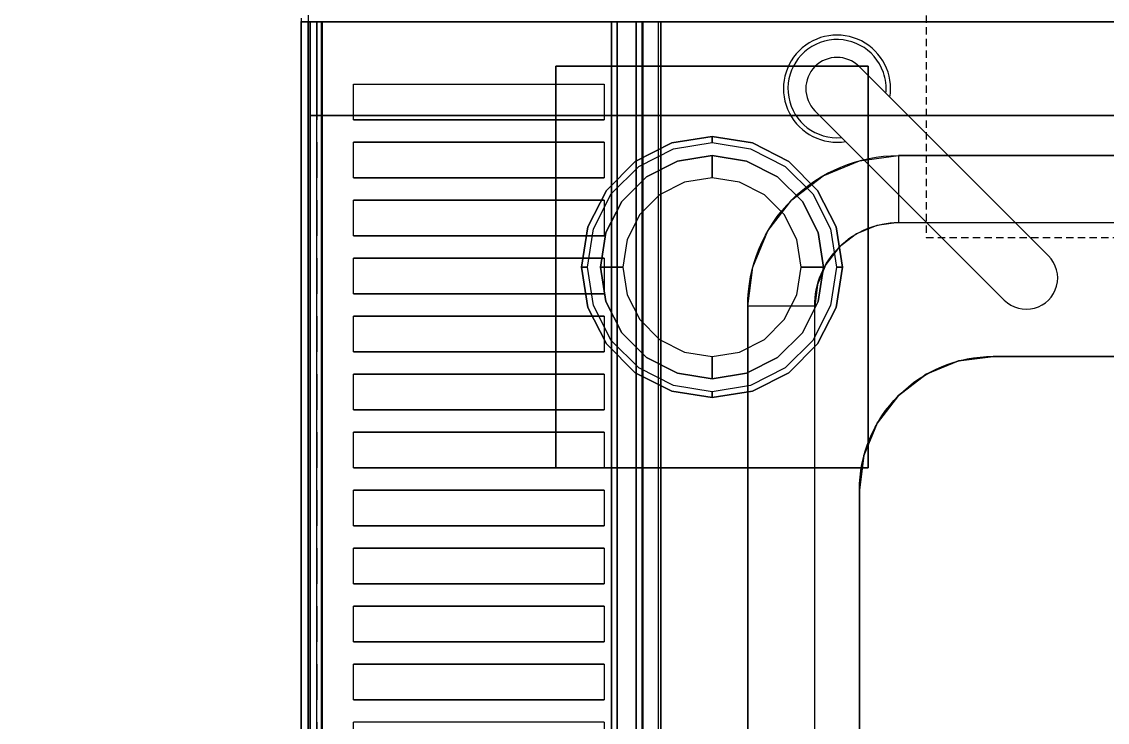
# Model space of a CAD drawing. Header units: millimetres. Extents: x 45 to 25350, y 77 to 5059.
# Drawn here: x 22143.73 to 22168.05, y 3843.4 to 3859.1 of the extents above; entities that cross this region are included whole.
import ezdxf

# ---------------------------------------------------------------- set-up
doc = ezdxf.new("R2010")
doc.units = ezdxf.units.MM
doc.header["$LTSCALE"] = 5
doc.linetypes.add('NASCOSTA', pattern=[0.375, 0.25, -0.125])
doc.linetypes.add('TRATTO-PUNTO', pattern=[1, 0.5, -0.25, 0, -0.25])
for name, color, linetype in [('200-EquipBorder-2d', 9, 'Continuous'), ('200-EquipInternal-2d', 252, 'Continuous'), ('200-EquipSteel-3d', 9, 'Continuous'), ('300-exhaust-2d', 70, 'Continuous'), ('HG-001 Duvar', 6, 'Continuous')]:
    doc.layers.add(name, color=color, linetype=linetype)
doc.layers.add('200-InsPoint-3D', color=3, linetype='Continuous', plot=False)

# ---------------------------------------------------------------- blocks, each defined once
blk = doc.blocks.new('ELECTROLUX-MC7-PASTACOOKER-400')
at = {"layer": '200-EquipInternal-2d'}
for points in [[(63.76, -100), (336.24, -100, -0.414214), (370, -133.76), (370, -571.24, -0.414214), (336.24, -605), (63.76, -605, -0.414214), (30, -571.24), (30, -133.76, -0.414214)], [(63.76, -115), (336.24, -115, -0.414214), (355, -133.76), (355, -571.24, -0.414214), (336.24, -590), (63.76, -590, -0.414214), (45, -571.24), (45, -133.76, -0.414214)], [(325, -155), (325, -485, -0.414214), (295, -515), (105, -515, -0.414214), (75, -485), (75, -155, -0.414214), (105, -125), (295, -125, -0.414214)]]:
    blk.add_lwpolyline(points, format="xyb", close=True, dxfattribs=at)
at = {"layer": '200-EquipSteel-3d'}
for points, invisible_edges in [([(400, -80.5, 900), (336.24, -100, 900), (63.76, -100, 900), (0, -80.5, 900)], 5), ([(336.24, -100, 900), (344.97, -101.15, 900), (400, -80.5, 900)], 10), ([(344.97, -101.15, 900), (353.12, -104.52, 900), (400, -80.5, 900)], 10), ([(353.12, -104.52, 900), (360.11, -109.89, 900), (400, -80.5, 900)], 10), ([(360.11, -109.89, 900), (365.48, -116.88, 900), (400, -80.5, 900)], 10), ([(365.48, -116.88, 900), (368.85, -125.03, 900), (400, -80.5, 900)], 10), ([(368.85, -125.03, 900), (370, -133.76, 900), (400, -80.5, 900)], 10), ([(400, -655, 900), (370, -571.24, 900), (370, -133.76, 900), (400, -80.5, 900)], 5), ([(336.24, -100, 900), (344.97, -101.15, 900), (341.09, -115.64, 890), (336.24, -115, 890)], 2), ([(344.97, -101.15, 900), (353.12, -104.52, 900), (345.62, -117.51, 890), (341.09, -115.64, 890)], 10), ([(353.12, -104.52, 900), (360.11, -109.89, 900), (349.5, -120.5, 890), (345.62, -117.51, 890)], 10), ([(360.11, -109.89, 900), (365.48, -116.88, 900), (352.49, -124.38, 890), (349.5, -120.5, 890)], 10), ([(105, -125, 890), (63.76, -115, 890), (336.24, -115, 890), (295, -125, 890)], 5), ([(295, -125, 890), (302.76, -126.02, 890), (341.09, -115.64, 890), (336.24, -115, 890)], 10), ([(302.76, -126.02, 890), (310, -129.02, 890), (345.62, -117.51, 890), (341.09, -115.64, 890)], 10), ([(310, -129.02, 890), (316.21, -133.79, 890), (349.5, -120.5, 890), (345.62, -117.51, 890)], 10), ([(365.48, -116.88, 900), (368.85, -125.03, 900), (354.36, -128.91, 890), (352.49, -124.38, 890)], 10), ([(316.21, -133.79, 890), (320.98, -140, 890), (352.49, -124.38, 890), (349.5, -120.5, 890)], 10), ([(295, -125, 680), (302.76, -126.02, 680), (302.76, -126.02, 890), (295, -125, 890)], 2), ([(302.76, -126.02, 680), (310, -129.02, 680), (310, -129.02, 890), (302.76, -126.02, 890)], 10), ([(320.98, -140, 890), (323.98, -147.24, 890), (354.36, -128.91, 890), (352.49, -124.38, 890)], 10), ([(368.85, -125.03, 900), (370, -133.76, 900), (355, -133.76, 890), (354.36, -128.91, 890)], 8), ([(310, -129.02, 680), (316.21, -133.79, 680), (316.21, -133.79, 890), (310, -129.02, 890)], 10), ([(323.98, -147.24, 890), (325, -155, 890), (355, -133.76, 890), (354.36, -128.91, 890)], 10), ([(316.21, -133.79, 680), (320.98, -140, 680), (320.98, -140, 890), (316.21, -133.79, 890)], 10), ([(355, -133.76, 890), (355, -571.24, 890), (325, -485, 890), (325, -155, 890)], 10), ([(320.98, -140, 680), (323.98, -147.24, 680), (323.98, -147.24, 890), (320.98, -140, 890)], 10), ([(323.98, -147.24, 680), (325, -155, 680), (325, -155, 890), (323.98, -147.24, 890)], 8)]:
    blk.add_3dface(points, dxfattribs=dict(at, invisible_edges=invisible_edges))
for points in [[(63.76, -100, 900), (63.76, -115, 890), (336.24, -115, 890), (336.24, -100, 900)], [(105, -125, 680), (295, -125, 680), (295, -125, 890), (105, -125, 890)], [(355, -571.24, 890), (370, -571.24, 900), (370, -133.76, 900), (355, -133.76, 890)], [(325, -155, 680), (325, -485, 680), (325, -485, 890), (325, -155, 890)]]:
    blk.add_3dface(points, dxfattribs=at)
blk = doc.blocks.new('ELECTROLUX-MC7-WATERTAP')
at = {"layer": '200-EquipInternal-2d'}
for p, q in [((-7, -60), (-7, 0)), ((7, 0), (7, -60))]:
    blk.add_line(p, q, dxfattribs=at)
for centre, radius, start, end in [((0, 0), 12, 90, 234.3147), ((0, 0), 11, 334.1581, 230.4788), ((0, 0), 12, 305.6853, 90), ((0, 0), 7, 360, 180), ((0, 0), 11, 309.5212, 334.1581), ((0, -60), 7, 180, 360)]:
    blk.add_arc(centre, radius, start, end, dxfattribs=at)
blk = doc.blocks.new('ELECTROLUX-MC-CAMINO400')
at = {"layer": '200-EquipInternal-2d'}
for points in [[(0, -0.21), (400, -0.21), (400, -75.21), (0, -75.21)], [(248, -10.37), (256, -10.37), (256, -66.52), (248, -66.52)], [(261, -10.37), (269, -10.37), (269, -66.52), (261, -66.52)], [(274, -10.37), (282, -10.37), (282, -66.52), (274, -66.52)], [(287, -10.37), (295, -10.37), (295, -66.52), (287, -66.52)], [(300, -10.37), (308, -10.37), (308, -66.52), (300, -66.52)], [(313, -10.37), (321, -10.37), (321, -66.52), (313, -66.52)], [(326, -10.37), (334, -10.37), (334, -66.52), (326, -66.52)], [(339, -10.37), (347, -10.37), (347, -66.52), (339, -66.52)], [(352, -10.37), (360, -10.37), (360, -66.52), (352, -66.52)], [(365, -10.37), (373, -10.37), (373, -66.52), (365, -66.52)], [(378, -10.37), (386, -10.37), (386, -66.52), (378, -66.52)]]:
    blk.add_lwpolyline(points, close=True, dxfattribs=at)
at = {"layer": '200-EquipSteel-3d'}
for points in [[(0, -0.21, 917.01), (0, -0.21, 956), (400, -0.21, 956), (400, -0.21, 917.01)], [(0, -69.44, 915), (0, -3.39, 915), (400, -3.39, 915), (400, -69.44, 915)]]:
    blk.add_3dface(points, dxfattribs=at)
for points, invisible_edges in [([(0, -0.21, 956), (0, -0.36, 956.76), (400, -0.36, 956.76), (400, -0.21, 956)], 2), ([(0, -0.25, 916.62), (0, -0.21, 917.01), (400, -0.21, 917.01), (400, -0.25, 916.62)], 8), ([(0, -0.37, 916.23), (0, -0.25, 916.62), (400, -0.25, 916.62), (400, -0.37, 916.23)], 10), ([(0, -0.36, 956.76), (0, -0.78, 957.41), (400, -0.78, 957.41), (400, -0.36, 956.76)], 10), ([(0, -0.56, 915.88), (0, -0.37, 916.23), (400, -0.37, 916.23), (400, -0.56, 915.88)], 10), ([(0, -0.82, 915.58), (0, -0.56, 915.88), (400, -0.56, 915.88), (400, -0.82, 915.58)], 10), ([(0, -0.78, 957.41), (0, -1.43, 957.84), (400, -1.43, 957.84), (400, -0.78, 957.41)], 10), ([(0, -1.41, 915.27), (0, -0.82, 915.58), (400, -0.82, 915.58), (400, -1.41, 915.27)], 10), ([(0, -2.05, 915.07), (0, -1.41, 915.27), (400, -1.41, 915.27), (400, -2.05, 915.07)], 10), ([(0, -1.43, 957.84), (0, -2.19, 958), (400, -2.19, 958), (400, -1.43, 957.84)], 8), ([(0, -2.72, 914.98), (0, -2.05, 915.07), (400, -2.05, 915.07), (400, -2.72, 914.98)], 10), ([(235, -10.37, 957.76), (243, -10.37, 957.76), (243, -2.19, 958), (235, -2.19, 958)], 10), ([(243, -2.19, 958), (248, -2.19, 958), (248, -10.37, 957.76), (243, -10.37, 957.76)], 14), ([(248, -10.37, 957.76), (256, -10.37, 957.76), (256, -2.19, 958), (248, -2.19, 958)], 10), ([(256, -2.19, 958), (261, -2.19, 958), (261, -10.37, 957.76), (256, -10.37, 957.76)], 14), ([(261, -10.37, 957.76), (269, -10.37, 957.76), (269, -2.19, 958), (261, -2.19, 958)], 10), ([(269, -2.19, 958), (274, -2.19, 958), (274, -10.37, 957.76), (269, -10.37, 957.76)], 14), ([(274, -10.37, 957.76), (282, -10.37, 957.76), (282, -2.19, 958), (274, -2.19, 958)], 10), ([(282, -2.19, 958), (287, -2.19, 958), (287, -10.37, 957.76), (282, -10.37, 957.76)], 14), ([(287, -10.37, 957.76), (295, -10.37, 957.76), (295, -2.19, 958), (287, -2.19, 958)], 10), ([(295, -2.19, 958), (300, -2.19, 958), (300, -10.37, 957.76), (295, -10.37, 957.76)], 14), ([(300, -10.37, 957.76), (308, -10.37, 957.76), (308, -2.19, 958), (300, -2.19, 958)], 10), ([(308, -2.19, 958), (313, -2.19, 958), (313, -10.37, 957.76), (308, -10.37, 957.76)], 14), ([(313, -10.37, 957.76), (321, -10.37, 957.76), (321, -2.19, 958), (313, -2.19, 958)], 10), ([(321, -2.19, 958), (326, -2.19, 958), (326, -10.37, 957.76), (321, -10.37, 957.76)], 14), ([(326, -10.37, 957.76), (334, -10.37, 957.76), (334, -2.19, 958), (326, -2.19, 958)], 10), ([(334, -2.19, 958), (339, -2.19, 958), (339, -10.37, 957.76), (334, -10.37, 957.76)], 14), ([(339, -10.37, 957.76), (347, -10.37, 957.76), (347, -2.19, 958), (339, -2.19, 958)], 10), ([(347, -2.19, 958), (352, -2.19, 958), (352, -10.37, 957.76), (347, -10.37, 957.76)], 14), ([(352, -10.37, 957.76), (360, -10.37, 957.76), (360, -2.19, 958), (352, -2.19, 958)], 10), ([(360, -2.19, 958), (365, -2.19, 958), (365, -10.37, 957.76), (360, -10.37, 957.76)], 14), ([(365, -10.37, 957.76), (373, -10.37, 957.76), (373, -2.19, 958), (365, -2.19, 958)], 10), ([(373, -2.19, 958), (378, -2.19, 958), (378, -10.37, 957.76), (373, -10.37, 957.76)], 14), ([(378, -10.37, 957.76), (386, -10.37, 957.76), (386, -2.19, 958), (378, -2.19, 958)], 10), ([(400, -10.37, 957.76), (400, -2.19, 958), (386, -2.19, 958), (386, -10.37, 957.76)], 12), ([(0, -3.39, 915), (0, -2.72, 914.98), (400, -2.72, 914.98), (400, -3.39, 915)], 2), ([(243, -17.47, 956.91), (243, -10.37, 957.76), (248, -10.37, 957.76), (248, -17.47, 956.91)], 10), ([(256, -17.47, 956.91), (256, -10.37, 957.76), (261, -10.37, 957.76), (261, -17.47, 956.91)], 10), ([(269, -17.47, 956.91), (269, -10.37, 957.76), (274, -10.37, 957.76), (274, -17.47, 956.91)], 10), ([(282, -17.47, 956.91), (282, -10.37, 957.76), (287, -10.37, 957.76), (287, -17.47, 956.91)], 10), ([(295, -17.47, 956.91), (295, -10.37, 957.76), (300, -10.37, 957.76), (300, -17.47, 956.91)], 10), ([(308, -17.47, 956.91), (308, -10.37, 957.76), (313, -10.37, 957.76), (313, -17.47, 956.91)], 10), ([(321, -17.47, 956.91), (321, -10.37, 957.76), (326, -10.37, 957.76), (326, -17.47, 956.91)], 10), ([(334, -17.47, 956.91), (334, -10.37, 957.76), (339, -10.37, 957.76), (339, -17.47, 956.91)], 10), ([(347, -17.47, 956.91), (347, -10.37, 957.76), (352, -10.37, 957.76), (352, -17.47, 956.91)], 10), ([(360, -17.47, 956.91), (360, -10.37, 957.76), (365, -10.37, 957.76), (365, -17.47, 956.91)], 10), ([(373, -17.47, 956.91), (373, -10.37, 957.76), (378, -10.37, 957.76), (378, -17.47, 956.91)], 10), ([(400, -17.47, 956.91), (400, -10.37, 957.76), (386, -10.37, 957.76), (386, -17.47, 956.91)], 10), ([(243, -24.48, 955.45), (243, -17.47, 956.91), (248, -17.47, 956.91), (248, -24.48, 955.45)], 10), ([(256, -24.48, 955.45), (256, -17.47, 956.91), (261, -17.47, 956.91), (261, -24.48, 955.45)], 10), ([(269, -24.48, 955.45), (269, -17.47, 956.91), (274, -17.47, 956.91), (274, -24.48, 955.45)], 10), ([(282, -24.48, 955.45), (282, -17.47, 956.91), (287, -17.47, 956.91), (287, -24.48, 955.45)], 10), ([(295, -24.48, 955.45), (295, -17.47, 956.91), (300, -17.47, 956.91), (300, -24.48, 955.45)], 10), ([(308, -24.48, 955.45), (308, -17.47, 956.91), (313, -17.47, 956.91), (313, -24.48, 955.45)], 10), ([(321, -24.48, 955.45), (321, -17.47, 956.91), (326, -17.47, 956.91), (326, -24.48, 955.45)], 10), ([(334, -24.48, 955.45), (334, -17.47, 956.91), (339, -17.47, 956.91), (339, -24.48, 955.45)], 10), ([(347, -24.48, 955.45), (347, -17.47, 956.91), (352, -17.47, 956.91), (352, -24.48, 955.45)], 10), ([(360, -24.48, 955.45), (360, -17.47, 956.91), (365, -17.47, 956.91), (365, -24.48, 955.45)], 10), ([(373, -24.48, 955.45), (373, -17.47, 956.91), (378, -17.47, 956.91), (378, -24.48, 955.45)], 10), ([(400, -24.48, 955.45), (400, -17.47, 956.91), (386, -17.47, 956.91), (386, -24.48, 955.45)], 10), ([(243, -31.33, 953.39), (243, -24.48, 955.45), (248, -24.48, 955.45), (248, -31.33, 953.39)], 10), ([(256, -31.33, 953.39), (256, -24.48, 955.45), (261, -24.48, 955.45), (261, -31.33, 953.39)], 10), ([(269, -31.33, 953.39), (269, -24.48, 955.45), (274, -24.48, 955.45), (274, -31.33, 953.39)], 10), ([(282, -31.33, 953.39), (282, -24.48, 955.45), (287, -24.48, 955.45), (287, -31.33, 953.39)], 10), ([(295, -31.33, 953.39), (295, -24.48, 955.45), (300, -24.48, 955.45), (300, -31.33, 953.39)], 10), ([(308, -31.33, 953.39), (308, -24.48, 955.45), (313, -24.48, 955.45), (313, -31.33, 953.39)], 10), ([(321, -31.33, 953.39), (321, -24.48, 955.45), (326, -24.48, 955.45), (326, -31.33, 953.39)], 10), ([(334, -31.33, 953.39), (334, -24.48, 955.45), (339, -24.48, 955.45), (339, -31.33, 953.39)], 10), ([(347, -31.33, 953.39), (347, -24.48, 955.45), (352, -24.48, 955.45), (352, -31.33, 953.39)], 10), ([(360, -31.33, 953.39), (360, -24.48, 955.45), (365, -24.48, 955.45), (365, -31.33, 953.39)], 10), ([(373, -31.33, 953.39), (373, -24.48, 955.45), (378, -24.48, 955.45), (378, -31.33, 953.39)], 10), ([(400, -31.33, 953.39), (400, -24.48, 955.45), (386, -24.48, 955.45), (386, -31.33, 953.39)], 10), ([(243, -37.98, 950.75), (243, -31.33, 953.39), (248, -31.33, 953.39), (248, -37.98, 950.75)], 10), ([(256, -37.98, 950.75), (256, -31.33, 953.39), (261, -31.33, 953.39), (261, -37.98, 950.75)], 10), ([(269, -37.98, 950.75), (269, -31.33, 953.39), (274, -31.33, 953.39), (274, -37.98, 950.75)], 10), ([(282, -37.98, 950.75), (282, -31.33, 953.39), (287, -31.33, 953.39), (287, -37.98, 950.75)], 10), ([(295, -37.98, 950.75), (295, -31.33, 953.39), (300, -31.33, 953.39), (300, -37.98, 950.75)], 10), ([(308, -37.98, 950.75), (308, -31.33, 953.39), (313, -31.33, 953.39), (313, -37.98, 950.75)], 10), ([(321, -37.98, 950.75), (321, -31.33, 953.39), (326, -31.33, 953.39), (326, -37.98, 950.75)], 10), ([(334, -37.98, 950.75), (334, -31.33, 953.39), (339, -31.33, 953.39), (339, -37.98, 950.75)], 10), ([(347, -37.98, 950.75), (347, -31.33, 953.39), (352, -31.33, 953.39), (352, -37.98, 950.75)], 10), ([(360, -37.98, 950.75), (360, -31.33, 953.39), (365, -31.33, 953.39), (365, -37.98, 950.75)], 10), ([(373, -37.98, 950.75), (373, -31.33, 953.39), (378, -31.33, 953.39), (378, -37.98, 950.75)], 10), ([(400, -37.98, 950.75), (400, -31.33, 953.39), (386, -31.33, 953.39), (386, -37.98, 950.75)], 10), ([(243, -44.37, 947.54), (243, -37.98, 950.75), (248, -37.98, 950.75), (248, -44.37, 947.54)], 10), ([(256, -44.37, 947.54), (256, -37.98, 950.75), (261, -37.98, 950.75), (261, -44.37, 947.54)], 10), ([(269, -44.37, 947.54), (269, -37.98, 950.75), (274, -37.98, 950.75), (274, -44.37, 947.54)], 10), ([(282, -44.37, 947.54), (282, -37.98, 950.75), (287, -37.98, 950.75), (287, -44.37, 947.54)], 10), ([(295, -44.37, 947.54), (295, -37.98, 950.75), (300, -37.98, 950.75), (300, -44.37, 947.54)], 10), ([(308, -44.37, 947.54), (308, -37.98, 950.75), (313, -37.98, 950.75), (313, -44.37, 947.54)], 10), ([(321, -44.37, 947.54), (321, -37.98, 950.75), (326, -37.98, 950.75), (326, -44.37, 947.54)], 10), ([(334, -44.37, 947.54), (334, -37.98, 950.75), (339, -37.98, 950.75), (339, -44.37, 947.54)], 10), ([(347, -44.37, 947.54), (347, -37.98, 950.75), (352, -37.98, 950.75), (352, -44.37, 947.54)], 10), ([(360, -44.37, 947.54), (360, -37.98, 950.75), (365, -37.98, 950.75), (365, -44.37, 947.54)], 10), ([(373, -44.37, 947.54), (373, -37.98, 950.75), (378, -37.98, 950.75), (378, -44.37, 947.54)], 10), ([(400, -44.37, 947.54), (400, -37.98, 950.75), (386, -37.98, 950.75), (386, -44.37, 947.54)], 10), ([(243, -50.47, 943.8), (243, -44.37, 947.54), (248, -44.37, 947.54), (248, -50.47, 943.8)], 10), ([(256, -50.47, 943.8), (256, -44.37, 947.54), (261, -44.37, 947.54), (261, -50.47, 943.8)], 10), ([(269, -50.47, 943.8), (269, -44.37, 947.54), (274, -44.37, 947.54), (274, -50.47, 943.8)], 10), ([(282, -50.47, 943.8), (282, -44.37, 947.54), (287, -44.37, 947.54), (287, -50.47, 943.8)], 10), ([(295, -50.47, 943.8), (295, -44.37, 947.54), (300, -44.37, 947.54), (300, -50.47, 943.8)], 10), ([(308, -50.47, 943.8), (308, -44.37, 947.54), (313, -44.37, 947.54), (313, -50.47, 943.8)], 10), ([(321, -50.47, 943.8), (321, -44.37, 947.54), (326, -44.37, 947.54), (326, -50.47, 943.8)], 10), ([(334, -50.47, 943.8), (334, -44.37, 947.54), (339, -44.37, 947.54), (339, -50.47, 943.8)], 10), ([(347, -50.47, 943.8), (347, -44.37, 947.54), (352, -44.37, 947.54), (352, -50.47, 943.8)], 10), ([(360, -50.47, 943.8), (360, -44.37, 947.54), (365, -44.37, 947.54), (365, -50.47, 943.8)], 10), ([(373, -50.47, 943.8), (373, -44.37, 947.54), (378, -44.37, 947.54), (378, -50.47, 943.8)], 10), ([(400, -50.47, 943.8), (400, -44.37, 947.54), (386, -44.37, 947.54), (386, -50.47, 943.8)], 10), ([(243, -56.22, 939.54), (243, -50.47, 943.8), (248, -50.47, 943.8), (248, -56.22, 939.54)], 10), ([(256, -56.22, 939.54), (256, -50.47, 943.8), (261, -50.47, 943.8), (261, -56.22, 939.54)], 10), ([(269, -56.22, 939.54), (269, -50.47, 943.8), (274, -50.47, 943.8), (274, -56.22, 939.54)], 10), ([(282, -56.22, 939.54), (282, -50.47, 943.8), (287, -50.47, 943.8), (287, -56.22, 939.54)], 10), ([(295, -56.22, 939.54), (295, -50.47, 943.8), (300, -50.47, 943.8), (300, -56.22, 939.54)], 10), ([(308, -56.22, 939.54), (308, -50.47, 943.8), (313, -50.47, 943.8), (313, -56.22, 939.54)], 10), ([(321, -56.22, 939.54), (321, -50.47, 943.8), (326, -50.47, 943.8), (326, -56.22, 939.54)], 10), ([(334, -56.22, 939.54), (334, -50.47, 943.8), (339, -50.47, 943.8), (339, -56.22, 939.54)], 10), ([(347, -56.22, 939.54), (347, -50.47, 943.8), (352, -50.47, 943.8), (352, -56.22, 939.54)], 10), ([(360, -56.22, 939.54), (360, -50.47, 943.8), (365, -50.47, 943.8), (365, -56.22, 939.54)], 10), ([(373, -56.22, 939.54), (373, -50.47, 943.8), (378, -50.47, 943.8), (378, -56.22, 939.54)], 10), ([(400, -56.22, 939.54), (400, -50.47, 943.8), (386, -50.47, 943.8), (386, -56.22, 939.54)], 10), ([(243, -61.59, 934.81), (243, -56.22, 939.54), (248, -56.22, 939.54), (248, -61.59, 934.81)], 10), ([(256, -61.59, 934.81), (256, -56.22, 939.54), (261, -56.22, 939.54), (261, -61.59, 934.81)], 10), ([(269, -61.59, 934.81), (269, -56.22, 939.54), (274, -56.22, 939.54), (274, -61.59, 934.81)], 10), ([(282, -61.59, 934.81), (282, -56.22, 939.54), (287, -56.22, 939.54), (287, -61.59, 934.81)], 10), ([(295, -61.59, 934.81), (295, -56.22, 939.54), (300, -56.22, 939.54), (300, -61.59, 934.81)], 10), ([(308, -61.59, 934.81), (308, -56.22, 939.54), (313, -56.22, 939.54), (313, -61.59, 934.81)], 10), ([(321, -61.59, 934.81), (321, -56.22, 939.54), (326, -56.22, 939.54), (326, -61.59, 934.81)], 10), ([(334, -61.59, 934.81), (334, -56.22, 939.54), (339, -56.22, 939.54), (339, -61.59, 934.81)], 10), ([(347, -61.59, 934.81), (347, -56.22, 939.54), (352, -56.22, 939.54), (352, -61.59, 934.81)], 10), ([(360, -61.59, 934.81), (360, -56.22, 939.54), (365, -56.22, 939.54), (365, -61.59, 934.81)], 10), ([(373, -61.59, 934.81), (373, -56.22, 939.54), (378, -56.22, 939.54), (378, -61.59, 934.81)], 10), ([(400, -61.59, 934.81), (400, -56.22, 939.54), (386, -56.22, 939.54), (386, -61.59, 934.81)], 10), ([(243, -66.52, 929.63), (243, -61.59, 934.81), (248, -61.59, 934.81), (248, -66.52, 929.63)], 10), ([(256, -66.52, 929.63), (256, -61.59, 934.81), (261, -61.59, 934.81), (261, -66.52, 929.63)], 10), ([(269, -66.52, 929.63), (269, -61.59, 934.81), (274, -61.59, 934.81), (274, -66.52, 929.63)], 10), ([(282, -66.52, 929.63), (282, -61.59, 934.81), (287, -61.59, 934.81), (287, -66.52, 929.63)], 10), ([(295, -66.52, 929.63), (295, -61.59, 934.81), (300, -61.59, 934.81), (300, -66.52, 929.63)], 10), ([(308, -66.52, 929.63), (308, -61.59, 934.81), (313, -61.59, 934.81), (313, -66.52, 929.63)], 10), ([(321, -66.52, 929.63), (321, -61.59, 934.81), (326, -61.59, 934.81), (326, -66.52, 929.63)], 10), ([(334, -66.52, 929.63), (334, -61.59, 934.81), (339, -61.59, 934.81), (339, -66.52, 929.63)], 10), ([(347, -66.52, 929.63), (347, -61.59, 934.81), (352, -61.59, 934.81), (352, -66.52, 929.63)], 10), ([(360, -66.52, 929.63), (360, -61.59, 934.81), (365, -61.59, 934.81), (365, -66.52, 929.63)], 10), ([(373, -66.52, 929.63), (373, -61.59, 934.81), (378, -61.59, 934.81), (378, -66.52, 929.63)], 10), ([(400, -66.52, 929.63), (400, -61.59, 934.81), (386, -61.59, 934.81), (386, -66.52, 929.63)], 10), ([(235, -71, 924.05), (243, -71, 924.05), (243, -66.52, 929.63), (235, -66.52, 929.63)], 11), ([(243, -71, 924.05), (248, -71, 924.05), (248, -66.52, 929.63), (243, -66.52, 929.63)], 15), ([(248, -71, 924.05), (256, -71, 924.05), (256, -66.52, 929.63), (248, -66.52, 929.63)], 11), ([(256, -71, 924.05), (261, -71, 924.05), (261, -66.52, 929.63), (256, -66.52, 929.63)], 15), ([(261, -71, 924.05), (269, -71, 924.05), (269, -66.52, 929.63), (261, -66.52, 929.63)], 11), ([(269, -71, 924.05), (274, -71, 924.05), (274, -66.52, 929.63), (269, -66.52, 929.63)], 15), ([(274, -71, 924.05), (282, -71, 924.05), (282, -66.52, 929.63), (274, -66.52, 929.63)], 11), ([(282, -71, 924.05), (287, -71, 924.05), (287, -66.52, 929.63), (282, -66.52, 929.63)], 15), ([(287, -71, 924.05), (295, -71, 924.05), (295, -66.52, 929.63), (287, -66.52, 929.63)], 11), ([(295, -71, 924.05), (300, -71, 924.05), (300, -66.52, 929.63), (295, -66.52, 929.63)], 15), ([(300, -71, 924.05), (308, -71, 924.05), (308, -66.52, 929.63), (300, -66.52, 929.63)], 11), ([(308, -71, 924.05), (313, -71, 924.05), (313, -66.52, 929.63), (308, -66.52, 929.63)], 15), ([(313, -71, 924.05), (321, -71, 924.05), (321, -66.52, 929.63), (313, -66.52, 929.63)], 11), ([(321, -71, 924.05), (326, -71, 924.05), (326, -66.52, 929.63), (321, -66.52, 929.63)], 15), ([(326, -71, 924.05), (334, -71, 924.05), (334, -66.52, 929.63), (326, -66.52, 929.63)], 11), ([(334, -71, 924.05), (339, -71, 924.05), (339, -66.52, 929.63), (334, -66.52, 929.63)], 15), ([(339, -71, 924.05), (347, -71, 924.05), (347, -66.52, 929.63), (339, -66.52, 929.63)], 11), ([(347, -71, 924.05), (352, -71, 924.05), (352, -66.52, 929.63), (347, -66.52, 929.63)], 15), ([(352, -71, 924.05), (360, -71, 924.05), (360, -66.52, 929.63), (352, -66.52, 929.63)], 11), ([(360, -71, 924.05), (365, -71, 924.05), (365, -66.52, 929.63), (360, -66.52, 929.63)], 15), ([(365, -71, 924.05), (373, -71, 924.05), (373, -66.52, 929.63), (365, -66.52, 929.63)], 11), ([(373, -71, 924.05), (378, -71, 924.05), (378, -66.52, 929.63), (373, -66.52, 929.63)], 15), ([(378, -71, 924.05), (386, -71, 924.05), (386, -66.52, 929.63), (378, -66.52, 929.63)], 11), ([(400, -71, 924.05), (400, -66.52, 929.63), (386, -66.52, 929.63), (386, -71, 924.05)], 14), ([(0, -70.76, 915.05), (0, -69.44, 915), (400, -69.44, 915), (400, -70.76, 915.05)], 8), ([(0, -72.06, 915.25), (0, -70.76, 915.05), (400, -70.76, 915.05), (400, -72.06, 915.25)], 10), ([(0, -74.97, 918.1), (0, -71, 924.05), (400, -71, 924.05), (400, -74.97, 918.1)], 2), ([(0, -73.33, 915.6), (0, -72.06, 915.25), (400, -72.06, 915.25), (400, -73.33, 915.6)], 10), ([(0, -74.56, 916.08), (0, -73.33, 915.6), (400, -73.33, 915.6), (400, -74.56, 916.08)], 10), ([(0, -74.96, 916.48), (0, -74.56, 916.08), (400, -74.56, 916.08), (400, -74.96, 916.48)], 10), ([(0, -75.18, 917), (0, -74.96, 916.48), (400, -74.96, 916.48), (400, -75.18, 917)], 10), ([(0, -74.97, 918.1), (0, -75.18, 917.57), (400, -75.18, 917.57), (400, -74.97, 918.1)], 2), ([(0, -75.18, 917.57), (0, -75.18, 917), (400, -75.18, 917), (400, -75.18, 917.57)], 10)]:
    blk.add_3dface(points, dxfattribs=dict(at, invisible_edges=invisible_edges))
blk = doc.blocks.new('ELECTROLUX-MC7-BODYTOP400')
at = {"layer": '200-EquipBorder-2d'}
for p, q in [((0, 0), (400, 0)), ((400, 0), (400, -655))]:
    blk.add_line(p, q, dxfattribs=at)
at = {"layer": '200-EquipInternal-2d'}
blk.add_line((0, -80), (400, -80), dxfattribs=at)
at = {"layer": '200-EquipSteel-3d'}
for points, invisible_edges in [([(0, -0.34, 912.22), (0, 0, 910.5), (400, 0, 910.5), (400, -0.34, 912.22)], 8), ([(0, 0, 902.7), (0, -0.13, 901.81), (400, -0.13, 901.81), (400, 0, 902.7)], 2), ([(0, -0.13, 901.81), (0, -0.54, 901.01), (400, -0.54, 901.01), (400, -0.13, 901.81)], 10), ([(0, -1.32, 913.68), (0, -0.34, 912.22), (400, -0.34, 912.22), (400, -1.32, 913.68)], 10), ([(0, -0.54, 901.01), (0, -1.19, 900.39), (400, -1.19, 900.39), (400, -0.54, 901.01)], 10), ([(0, -1.19, 900.39), (0, -2, 900), (400, -2, 900), (400, -1.19, 900.39)], 8), ([(0, -2.78, 914.66), (0, -1.32, 913.68), (400, -1.32, 913.68), (400, -2.78, 914.66)], 10), ([(0, -4.5, 915), (0, -2.78, 914.66), (400, -2.78, 914.66), (400, -4.5, 915)], 2), ([(0, -71.6, 914.58), (0, -69.5, 915), (400, -69.5, 915), (400, -71.6, 914.58)], 8), ([(0, -73.39, 913.39), (0, -71.6, 914.58), (400, -71.6, 914.58), (400, -73.39, 913.39)], 10), ([(0, -74.58, 911.6), (0, -73.39, 913.39), (400, -73.39, 913.39), (400, -74.58, 911.6)], 10), ([(0, -75, 909.5), (0, -74.58, 911.6), (400, -74.58, 911.6), (400, -75, 909.5)], 2), ([(0, -75.45, 903.59), (0, -75, 905.7), (400, -75, 905.7), (400, -75.45, 903.59)], 8), ([(0, -76.64, 901.78), (0, -75.45, 903.59), (400, -75.45, 903.59), (400, -76.64, 901.78)], 10), ([(0, -78.4, 900.53), (0, -76.64, 901.78), (400, -76.64, 901.78), (400, -78.4, 900.53)], 10), ([(0, -80.5, 900), (0, -78.4, 900.53), (400, -78.4, 900.53), (400, -80.5, 900)], 2)]:
    blk.add_3dface(points, dxfattribs=dict(at, invisible_edges=invisible_edges))
for points in [[(0, 0, 910.5), (0, 0, 902.7), (400, 0, 902.7), (400, 0, 910.5)], [(0, -655, 650), (0, -2, 650), (400, -2, 650), (400, -655, 650)], [(0, -2, 650), (0, -2, 900), (400, -2, 900), (400, -2, 650)], [(400, -655, 650), (400, -2, 650), (400, -2, 900), (400, -655, 900)], [(0, -69.5, 915), (0, -4.5, 915), (400, -4.5, 915), (400, -69.5, 915)], [(0, -75, 905.7), (0, -75, 909.5), (400, -75, 909.5), (400, -75, 905.7)]]:
    blk.add_3dface(points, dxfattribs=at)
at = {"layer": '200-InsPoint-3D'}
blk.add_point((400, 0), dxfattribs=at)
blk = doc.blocks.new('ELECTROLUX-MC-LEG200')
at = {"layer": '200-EquipSteel-3d'}
for points in [[(-45, -35, 198), (-45, 35, 198), (45, 35, 198), (45, -35, 198)], [(-45, -35, 200), (45, -35, 200), (45, 35, 200), (-45, 35, 200)], [(-45, 35, 198), (-45, 35, 200), (45, 35, 200), (45, 35, 198)], [(-45, -35, 198), (-45, -35, 200), (-45, 35, 200), (-45, 35, 198)], [(45, -35, 198), (45, 35, 198), (45, 35, 200), (45, -35, 200)], [(-45, -35, 198), (45, -35, 198), (45, -35, 200), (-45, -35, 200)]]:
    blk.add_3dface(points, dxfattribs=at)
for points, invisible_edges in [([(-9.04, 27.82, 198), (-9.04, 27.82, 71), (0, 29.25, 71), (0, 29.25, 198)], 1), ([(-9.04, 27.82, 71), (-8.62, 26.54, 66), (0, 27.91, 66), (0, 29.25, 71)], 1), ([(0, 29.25, 198), (0, 29.25, 71), (9.04, 27.82, 71), (9.04, 27.82, 198)], 4), ([(0, 29.25, 71), (0, 27.91, 66), (8.62, 26.54, 66), (9.04, 27.82, 71)], 4), ([(-17.19, 23.66, 198), (-17.19, 23.66, 71), (-9.04, 27.82, 71), (-9.04, 27.82, 198)], 5), ([(-17.19, 23.66, 71), (-16.41, 22.58, 66), (-8.62, 26.54, 66), (-9.04, 27.82, 71)], 5), ([(9.04, 27.82, 71), (8.62, 26.54, 66), (16.41, 22.58, 66), (17.19, 23.66, 71)], 5), ([(9.04, 27.82, 198), (9.04, 27.82, 71), (17.19, 23.66, 71), (17.19, 23.66, 198)], 5), ([(0, 25, 66), (0, 25, 5), (-7.73, 23.78, 5), (-7.73, 23.78, 66)], 4), ([(0, 25, 5), (0, 23.54, 1.46), (-7.27, 22.38, 1.46), (-7.73, 23.78, 5)], 6), ([(7.73, 23.78, 66), (7.73, 23.78, 5), (0, 25, 5), (0, 25, 66)], 1), ([(7.73, 23.78, 5), (7.27, 22.38, 1.46), (0, 23.54, 1.46), (0, 25, 5)], 3), ([(-23.66, 17.19, 198), (-23.66, 17.19, 71), (-17.19, 23.66, 71), (-17.19, 23.66, 198)], 5), ([(-23.66, 17.19, 71), (-22.58, 16.41, 66), (-16.41, 22.58, 66), (-17.19, 23.66, 71)], 5), ([(-7.73, 23.78, 66), (-7.73, 23.78, 5), (-14.69, 20.23, 5), (-14.69, 20.23, 66)], 5), ([(-7.73, 23.78, 5), (-7.27, 22.38, 1.46), (-13.83, 19.04, 1.46), (-14.69, 20.23, 5)], 7), ([(-7.27, 22.38, 1.46), (-6.18, 19.02), (-11.76, 16.18), (-13.83, 19.04, 1.46)], 13), ([(0, 23.54, 1.46), (0, 20), (-6.18, 19.02), (-7.27, 22.38, 1.46)], 12), ([(7.27, 22.38, 1.46), (6.18, 19.02), (0, 20), (0, 23.54, 1.46)], 9), ([(13.83, 19.04, 1.46), (11.76, 16.18), (6.18, 19.02), (7.27, 22.38, 1.46)], 13), ([(14.69, 20.23, 5), (13.83, 19.04, 1.46), (7.27, 22.38, 1.46), (7.73, 23.78, 5)], 7), ([(14.69, 20.23, 66), (14.69, 20.23, 5), (7.73, 23.78, 5), (7.73, 23.78, 66)], 5), ([(17.19, 23.66, 71), (16.41, 22.58, 66), (22.58, 16.41, 66), (23.66, 17.19, 71)], 5), ([(17.19, 23.66, 198), (17.19, 23.66, 71), (23.66, 17.19, 71), (23.66, 17.19, 198)], 5), ([(-14.69, 20.23, 66), (-14.69, 20.23, 5), (-20.23, 14.69, 5), (-20.23, 14.69, 66)], 5), ([(-14.69, 20.23, 5), (-13.83, 19.04, 1.46), (-19.04, 13.83, 1.46), (-20.23, 14.69, 5)], 7), ([(20.23, 14.69, 5), (19.04, 13.83, 1.46), (13.83, 19.04, 1.46), (14.69, 20.23, 5)], 7), ([(20.23, 14.69, 66), (20.23, 14.69, 5), (14.69, 20.23, 5), (14.69, 20.23, 66)], 5), ([(-27.82, 9.04, 198), (-27.82, 9.04, 71), (-23.66, 17.19, 71), (-23.66, 17.19, 198)], 5), ([(-27.82, 9.04, 71), (-26.54, 8.62, 66), (-22.58, 16.41, 66), (-23.66, 17.19, 71)], 5), ([(-13.83, 19.04, 1.46), (-11.76, 16.18), (-16.18, 11.76), (-19.04, 13.83, 1.46)], 13), ([(19.04, 13.83, 1.46), (16.18, 11.76), (11.76, 16.18), (13.83, 19.04, 1.46)], 13), ([(23.66, 17.19, 71), (22.58, 16.41, 66), (26.54, 8.62, 66), (27.82, 9.04, 71)], 5), ([(23.66, 17.19, 198), (23.66, 17.19, 71), (27.82, 9.04, 71), (27.82, 9.04, 198)], 5), ([(-20.23, 14.69, 66), (-20.23, 14.69, 5), (-23.78, 7.73, 5), (-23.78, 7.73, 66)], 5), ([(-20.23, 14.69, 5), (-19.04, 13.83, 1.46), (-22.38, 7.27, 1.46), (-23.78, 7.73, 5)], 7), ([(23.78, 7.73, 5), (22.38, 7.27, 1.46), (19.04, 13.83, 1.46), (20.23, 14.69, 5)], 7), ([(23.78, 7.73, 66), (23.78, 7.73, 5), (20.23, 14.69, 5), (20.23, 14.69, 66)], 5), ([(-19.04, 13.83, 1.46), (-16.18, 11.76), (-19.02, 6.18), (-22.38, 7.27, 1.46)], 13), ([(22.38, 7.27, 1.46), (19.02, 6.18), (16.18, 11.76), (19.04, 13.83, 1.46)], 13), ([(-29.25, 0, 198), (-29.25, 0, 71), (-27.82, 9.04, 71), (-27.82, 9.04, 198)], 4), ([(-29.25, 0, 71), (-27.91, 0, 66), (-26.54, 8.62, 66), (-27.82, 9.04, 71)], 4), ([(-23.78, 7.73, 66), (-23.78, 7.73, 5), (-25, 0, 5), (-25, 0, 66)], 1), ([(-23.78, 7.73, 5), (-22.38, 7.27, 1.46), (-23.54, 0, 1.46), (-25, 0, 5)], 3), ([(25, 0, 5), (23.54, 0, 1.46), (22.38, 7.27, 1.46), (23.78, 7.73, 5)], 6), ([(25, 0, 66), (25, 0, 5), (23.78, 7.73, 5), (23.78, 7.73, 66)], 4), ([(27.82, 9.04, 71), (26.54, 8.62, 66), (27.91, 0, 66), (29.25, 0, 71)], 1), ([(27.82, 9.04, 198), (27.82, 9.04, 71), (29.25, 0, 71), (29.25, 0, 198)], 1), ([(-22.38, 7.27, 1.46), (-19.02, 6.18), (-20, 0), (-23.54, 0, 1.46)], 9), ([(23.54, 0, 1.46), (20, 0), (19.02, 6.18), (22.38, 7.27, 1.46)], 12), ([(-27.82, -9.04, 198), (-27.82, -9.04, 71), (-29.25, 0, 71), (-29.25, 0, 198)], 1), ([(-27.82, -9.04, 71), (-26.54, -8.62, 66), (-27.91, 0, 66), (-29.25, 0, 71)], 1), ([(-25, 0, 66), (-25, 0, 5), (-23.78, -7.73, 5), (-23.78, -7.73, 66)], 4), ([(-25, 0, 5), (-23.54, 0, 1.46), (-22.38, -7.27, 1.46), (-23.78, -7.73, 5)], 6), ([(-23.54, 0, 1.46), (-20, 0), (-19.02, -6.18), (-22.38, -7.27, 1.46)], 12), ([(22.38, -7.27, 1.46), (19.02, -6.18), (20, 0), (23.54, 0, 1.46)], 9), ([(23.78, -7.73, 5), (22.38, -7.27, 1.46), (23.54, 0, 1.46), (25, 0, 5)], 3), ([(23.78, -7.73, 66), (23.78, -7.73, 5), (25, 0, 5), (25, 0, 66)], 1), ([(29.25, 0, 71), (27.91, 0, 66), (26.54, -8.62, 66), (27.82, -9.04, 71)], 4), ([(29.25, 0, 198), (29.25, 0, 71), (27.82, -9.04, 71), (27.82, -9.04, 198)], 4), ([(-23.78, -7.73, 5), (-22.38, -7.27, 1.46), (-19.04, -13.83, 1.46), (-20.23, -14.69, 5)], 7), ([(-22.38, -7.27, 1.46), (-19.02, -6.18), (-16.18, -11.76), (-19.04, -13.83, 1.46)], 13), ([(19.04, -13.83, 1.46), (16.18, -11.76), (19.02, -6.18), (22.38, -7.27, 1.46)], 13), ([(20.23, -14.69, 5), (19.04, -13.83, 1.46), (22.38, -7.27, 1.46), (23.78, -7.73, 5)], 7), ([(-23.66, -17.19, 71), (-22.58, -16.41, 66), (-26.54, -8.62, 66), (-27.82, -9.04, 71)], 5), ([(-23.66, -17.19, 198), (-23.66, -17.19, 71), (-27.82, -9.04, 71), (-27.82, -9.04, 198)], 5), ([(-23.78, -7.73, 66), (-23.78, -7.73, 5), (-20.23, -14.69, 5), (-20.23, -14.69, 66)], 5), ([(20.23, -14.69, 66), (20.23, -14.69, 5), (23.78, -7.73, 5), (23.78, -7.73, 66)], 5), ([(27.82, -9.04, 71), (26.54, -8.62, 66), (22.58, -16.41, 66), (23.66, -17.19, 71)], 5), ([(27.82, -9.04, 198), (27.82, -9.04, 71), (23.66, -17.19, 71), (23.66, -17.19, 198)], 5), ([(-19.04, -13.83, 1.46), (-16.18, -11.76), (-11.76, -16.18), (-13.83, -19.04, 1.46)], 13), ([(13.83, -19.04, 1.46), (11.76, -16.18), (16.18, -11.76), (19.04, -13.83, 1.46)], 13), ([(-20.23, -14.69, 5), (-19.04, -13.83, 1.46), (-13.83, -19.04, 1.46), (-14.69, -20.23, 5)], 7), ([(14.69, -20.23, 5), (13.83, -19.04, 1.46), (19.04, -13.83, 1.46), (20.23, -14.69, 5)], 7), ([(-17.19, -23.66, 71), (-16.41, -22.58, 66), (-22.58, -16.41, 66), (-23.66, -17.19, 71)], 5), ([(-20.23, -14.69, 66), (-20.23, -14.69, 5), (-14.69, -20.23, 5), (-14.69, -20.23, 66)], 5), ([(-13.83, -19.04, 1.46), (-11.76, -16.18), (-6.18, -19.02), (-7.27, -22.38, 1.46)], 13), ([(7.27, -22.38, 1.46), (6.18, -19.02), (11.76, -16.18), (13.83, -19.04, 1.46)], 13), ([(14.69, -20.23, 66), (14.69, -20.23, 5), (20.23, -14.69, 5), (20.23, -14.69, 66)], 5), ([(23.66, -17.19, 71), (22.58, -16.41, 66), (16.41, -22.58, 66), (17.19, -23.66, 71)], 5), ([(-17.19, -23.66, 198), (-17.19, -23.66, 71), (-23.66, -17.19, 71), (-23.66, -17.19, 198)], 5), ([(-14.69, -20.23, 5), (-13.83, -19.04, 1.46), (-7.27, -22.38, 1.46), (-7.73, -23.78, 5)], 7), ([(-7.27, -22.38, 1.46), (-6.18, -19.02), (0, -20), (0, -23.54, 1.46)], 9), ([(0, -23.54, 1.46), (0, -20), (6.18, -19.02), (7.27, -22.38, 1.46)], 12), ([(7.73, -23.78, 5), (7.27, -22.38, 1.46), (13.83, -19.04, 1.46), (14.69, -20.23, 5)], 7), ([(23.66, -17.19, 198), (23.66, -17.19, 71), (17.19, -23.66, 71), (17.19, -23.66, 198)], 5), ([(-14.69, -20.23, 66), (-14.69, -20.23, 5), (-7.73, -23.78, 5), (-7.73, -23.78, 66)], 5), ([(7.73, -23.78, 66), (7.73, -23.78, 5), (14.69, -20.23, 5), (14.69, -20.23, 66)], 5), ([(-9.04, -27.82, 71), (-8.62, -26.54, 66), (-16.41, -22.58, 66), (-17.19, -23.66, 71)], 5), ([(-9.04, -27.82, 198), (-9.04, -27.82, 71), (-17.19, -23.66, 71), (-17.19, -23.66, 198)], 5), ([(-7.73, -23.78, 5), (-7.27, -22.38, 1.46), (0, -23.54, 1.46), (0, -25, 5)], 3), ([(-7.73, -23.78, 66), (-7.73, -23.78, 5), (0, -25, 5), (0, -25, 66)], 1), ([(0, -25, 5), (0, -23.54, 1.46), (7.27, -22.38, 1.46), (7.73, -23.78, 5)], 6), ([(0, -25, 66), (0, -25, 5), (7.73, -23.78, 5), (7.73, -23.78, 66)], 4), ([(17.19, -23.66, 71), (16.41, -22.58, 66), (8.62, -26.54, 66), (9.04, -27.82, 71)], 5), ([(17.19, -23.66, 198), (17.19, -23.66, 71), (9.04, -27.82, 71), (9.04, -27.82, 198)], 5), ([(0, -29.25, 71), (0, -27.91, 66), (-8.62, -26.54, 66), (-9.04, -27.82, 71)], 4), ([(9.04, -27.82, 71), (8.62, -26.54, 66), (0, -27.91, 66), (0, -29.25, 71)], 1), ([(0, -29.25, 198), (0, -29.25, 71), (-9.04, -27.82, 71), (-9.04, -27.82, 198)], 4), ([(9.04, -27.82, 198), (9.04, -27.82, 71), (0, -29.25, 71), (0, -29.25, 198)], 1)]:
    blk.add_3dface(points, dxfattribs=dict(at, invisible_edges=invisible_edges))
blk = doc.blocks.new('ELECTROLUX-MC7-BODY400X600')
at = {"layer": '200-EquipSteel-3d'}
for points in [[(21, -2, 650), (379, -2, 650), (379, -2, 245), (21, -2, 245)], [(21, -2, 200), (379, -2, 200), (379, -2, 245), (21, -2, 245)], [(21, -655, 245), (379, -655, 245), (379, -2, 245), (21, -2, 245)], [(21, -655, 200), (379, -655, 200), (379, -2, 200), (21, -2, 200)], [(379, -655, 605), (21, -655, 605), (21, -2, 605), (379, -2, 605)], [(379, -2, 200), (400, -2, 200), (400, -2, 650), (379, -2, 650)], [(379, -655, 650), (379, -655, 200), (379, -2, 200), (379, -2, 650)], [(379, -655, 200), (400, -655, 200), (400, -2, 200), (379, -2, 200)], [(400, -655, 650), (400, -655, 200), (400, -2, 200), (400, -2, 650)]]:
    blk.add_3dface(points, dxfattribs=at)
blk.add_blockref('ELECTROLUX-MC-LEG200', (345, -92))
blk = doc.blocks.new('E7PCED1KF0')
for name, p in [('ELECTROLUX-MC7-BODYTOP400', (0, 0)), ('ELECTROLUX-MC-CAMINO400', (0, -1.29)), ('ELECTROLUX-MC7-BODY400X600', (0, 0)), ('ELECTROLUX-MC7-PASTACOOKER-400', (0, 0))]:
    blk.add_blockref(name, p)
at = {"rotation": 315.0000000000092}
blk.add_blockref('ELECTROLUX-MC7-WATERTAP', (385, -120), dxfattribs=at)
blk = doc.blocks.new('EP1124T')
at = {"layer": '200-EquipBorder-2d', "linetype": 'TRATTO-PUNTO'}
blk.add_lwpolyline([(0, -1100), (2400, -1100), (2400, 0), (0, 0)], close=True, dxfattribs=at)
at = {"layer": '300-exhaust-2d', "linetype": 'NASCOSTA'}
blk.add_lwpolyline([(1051, -140), (1051, -402), (1349, -402), (1349, -140)], close=True, dxfattribs=at)
at = {"layer": '200-InsPoint-3D', "flags": 9}
blk.add_attdef('DISTANG', (0, 0), '', height=1, dxfattribs=at)

msp = doc.modelspace()

# ---------------------------------------------------------------- hatches: boundary and pattern name
at = {"ltscale": 0.5}
h = msp.add_hatch(dxfattribs=at)
h.set_pattern_fill('ANSI31', color=251, scale=30)
h.set_pattern_definition([(45, (24280.266, 18410.9967), (-2.6516504, 2.6516504), [])])
h.paths.add_polyline_path([(21763.422, 4094.474), (22023.384, 4098.963), (22023.021, 4119.96), (21730.1, 4114.902), (21721.79, 4595.08, -0.130845), (22999.271, 4233.912, -0.490921), (22999.351, 4233.948, -0.006684), (23000.203, 4268.186, 0.132238), (21691.262, 4625.367), (21711.964, 3429.136), (22159.106, 3170.979), (22174.106, 3196.96), (22030.234, 3280.024), (22097.77, 3397), (22270.975, 3297), (22270.985, 3297.017), (22281.975, 3316.053), (22090.583, 3426.553), (22020.057, 3425.335), (21775.094, 3421.105, -0.000011), (21771.021, 3655.54), (22030.982, 3660.029), (22030.618, 3681.026), (21770.657, 3676.536, -0.000019)])

# ---------------------------------------------------------------- linework, layer by layer
at = {"layer": 'HG-001 Duvar', "ltscale": 0.5}
msp.add_line((22150.148, 4159.097), (22150.148, 3541.28), dxfattribs=at)

# ---------------------------------------------------------------- block references
at = {"zscale": 0.1, "rotation": 90}
for name, p, xscale, yscale in [('EP1124T', (22149.998, 3679.097), 0.1666666666675383, 0.09999999999854481), ('E7PCED1KF0', (22149.998, 3819.097), 0.09999999999999432, 0.09999999999999432)]:
    msp.add_blockref(name, p, dxfattribs=dict(at, xscale=xscale, yscale=yscale))

doc.saveas('drawing.dxf')
